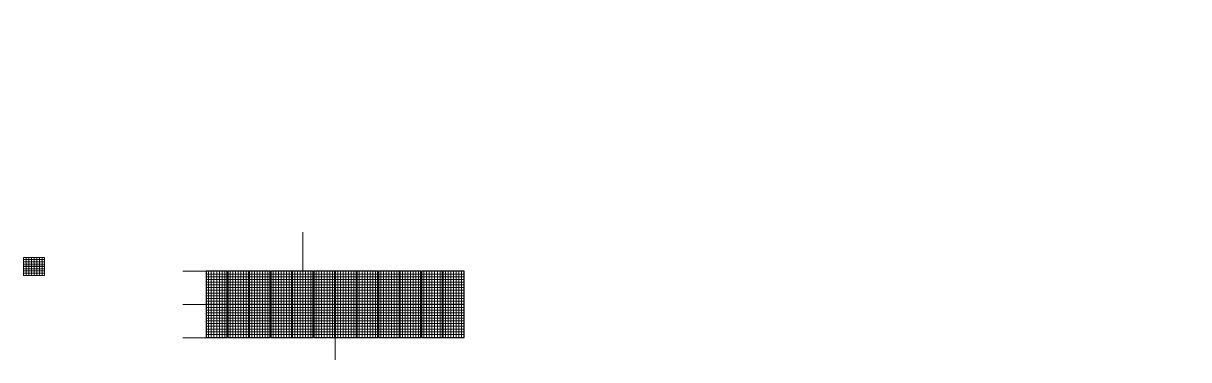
# Model space of a CAD drawing. Header units: millimetres. Extents: x 720925 to 840725318, y 793496 to 1061196.
# Drawn here: x 951401 to 1012081, y 962991 to 980504 of the extents above; entities that cross this region are included whole.
import ezdxf
from ezdxf import colors
from ezdxf.entities.mleader import LeaderData, LeaderLine
from ezdxf.math import Vec2, Vec3

# ---------------------------------------------------------------- set-up
doc = ezdxf.new("R2010")
doc.units = ezdxf.units.MM
doc.layers.add('!ESP_Tekst', color=7, linetype='Continuous')
doc.styles.add('Annotative', font='malgunsl.ttf', dxfattribs={"height": 2})

msp = doc.modelspace()

# ---------------------------------------------------------------- linework, layer by layer
at = {"lineweight": 0}
for p, q in [((965953.9, 967597.3), (965953.9, 969624.2)), ((967622.9, 964154), (967647.9, 964154)), ((967635.4, 964154), (967635.4, 962990.8))]:
    msp.add_line(p, q, dxfattribs=at)
at = {"color": 5, "lineweight": 0}
for p, q in [((951413.8, 968207.2), (952509.8, 968207.2)), ((951413.8, 968087.2), (952509.8, 968087.2)), ((951413.8, 967967.2), (952509.8, 967967.2)), ((951541.8, 967860.5), (951541.8, 968314)), ((951681.8, 967860.5), (951681.8, 968314)), ((951821.8, 967860.5), (951821.8, 968314)), ((951961.8, 967860.5), (951961.8, 968314)), ((952101.8, 967860.5), (952101.8, 968314)), ((952241.8, 967860.5), (952241.8, 968314)), ((952381.8, 967860.5), (952381.8, 968314)), ((951413.8, 967728.8), (952509.8, 967728.8)), ((951413.8, 967608.8), (952509.8, 967608.8)), ((951413.8, 967488.8), (952509.8, 967488.8)), ((951541.8, 967382.1), (951541.8, 967835.5)), ((951681.8, 967382.1), (951681.8, 967835.5)), ((951821.8, 967382.1), (951821.8, 967835.5)), ((951961.8, 967382.1), (951961.8, 967835.5)), ((952101.8, 967382.1), (952101.8, 967835.5)), ((952241.8, 967382.1), (952241.8, 967835.5)), ((952381.8, 967382.1), (952381.8, 967835.5)), ((971010.9, 967442.7), (972106.9, 967442.7)), ((971010.9, 967302.7), (972106.9, 967302.7)), ((971138.9, 965888.1), (971138.9, 967597.3)), ((971278.9, 965888.1), (971278.9, 967597.3)), ((971418.9, 965888.1), (971418.9, 967597.3)), ((971558.9, 965888.1), (971558.9, 967597.3)), ((971698.9, 965888.1), (971698.9, 967597.3)), ((971838.9, 965888.1), (971838.9, 967597.3)), ((971978.9, 965888.1), (971978.9, 967597.3)), ((972131.9, 967442.7), (973227.9, 967442.7)), ((972131.9, 967302.7), (973227.9, 967302.7)), ((972259.9, 965888.1), (972259.9, 967597.3)), ((972399.9, 965888.1), (972399.9, 967597.3)), ((972539.9, 965888.1), (972539.9, 967597.3)), ((972679.9, 965888.1), (972679.9, 967597.3)), ((972819.9, 965888.1), (972819.9, 967597.3)), ((972959.9, 965888.1), (972959.9, 967597.3)), ((973099.9, 965888.1), (973099.9, 967597.3)), ((973252.9, 967442.7), (974348.9, 967442.7)), ((973252.9, 967302.7), (974348.9, 967302.7)), ((973380.9, 965888.1), (973380.9, 967597.3)), ((973520.9, 965888.1), (973520.9, 967597.3)), ((973660.9, 965888.1), (973660.9, 967597.3)), ((973800.9, 965888.1), (973800.9, 967597.3)), ((973940.9, 965888.1), (973940.9, 967597.3)), ((974080.9, 965888.1), (974080.9, 967597.3)), ((974220.9, 965888.1), (974220.9, 967597.3)), ((971010.9, 967162.7), (972106.9, 967162.7)), ((971010.9, 967022.7), (972106.9, 967022.7)), ((971010.9, 966882.7), (972106.9, 966882.7)), ((971010.9, 966742.7), (972106.9, 966742.7)), ((972131.9, 967162.7), (973227.9, 967162.7)), ((972131.9, 967022.7), (973227.9, 967022.7)), ((972131.9, 966882.7), (973227.9, 966882.7)), ((972131.9, 966742.7), (973227.9, 966742.7)), ((973252.9, 967162.7), (974348.9, 967162.7)), ((973252.9, 967022.7), (974348.9, 967022.7)), ((973252.9, 966882.7), (974348.9, 966882.7)), ((973252.9, 966742.7), (974348.9, 966742.7)), ((971010.9, 966602.7), (972106.9, 966602.7)), ((971010.9, 966462.7), (972106.9, 966462.7)), ((971010.9, 966322.7), (972106.9, 966322.7)), ((971010.9, 966182.7), (972106.9, 966182.7)), ((971010.9, 966042.7), (972106.9, 966042.7)), ((972131.9, 966602.7), (973227.9, 966602.7)), ((972131.9, 966462.7), (973227.9, 966462.7)), ((972131.9, 966322.7), (973227.9, 966322.7)), ((972131.9, 966182.7), (973227.9, 966182.7)), ((972131.9, 966042.7), (973227.9, 966042.7)), ((973252.9, 966602.7), (974348.9, 966602.7)), ((973252.9, 966462.7), (974348.9, 966462.7)), ((973252.9, 966322.7), (974348.9, 966322.7)), ((973252.9, 966182.7), (974348.9, 966182.7)), ((973252.9, 966042.7), (974348.9, 966042.7)), ((971010.9, 965708.5), (972106.9, 965708.5)), ((971010.9, 965568.5), (972106.9, 965568.5)), ((971010.9, 965428.5), (972106.9, 965428.5)), ((971138.9, 964154), (971138.9, 965863.1)), ((971278.9, 964154), (971278.9, 965863.1)), ((971418.9, 964154), (971418.9, 965863.1)), ((971558.9, 964154), (971558.9, 965863.1)), ((971698.9, 964154), (971698.9, 965863.1)), ((971838.9, 964154), (971838.9, 965863.1)), ((971978.9, 964154), (971978.9, 965863.1)), ((972131.9, 965708.5), (973227.9, 965708.5)), ((972131.9, 965568.5), (973227.9, 965568.5)), ((972131.9, 965428.5), (973227.9, 965428.5)), ((972259.9, 964154), (972259.9, 965863.1)), ((972399.9, 964154), (972399.9, 965863.1)), ((972539.9, 964154), (972539.9, 965863.1)), ((972679.9, 964154), (972679.9, 965863.1)), ((972819.9, 964154), (972819.9, 965863.1)), ((972959.9, 964154), (972959.9, 965863.1)), ((973099.9, 964154), (973099.9, 965863.1)), ((973252.9, 965708.5), (974348.9, 965708.5)), ((973252.9, 965568.5), (974348.9, 965568.5)), ((973252.9, 965428.5), (974348.9, 965428.5)), ((973380.9, 964154), (973380.9, 965863.1)), ((973520.9, 964154), (973520.9, 965863.1)), ((973660.9, 964154), (973660.9, 965863.1)), ((973800.9, 964154), (973800.9, 965863.1)), ((973940.9, 964154), (973940.9, 965863.1)), ((974080.9, 964154), (974080.9, 965863.1)), ((974220.9, 964154), (974220.9, 965863.1)), ((971010.9, 965288.5), (972106.9, 965288.5)), ((971010.9, 965148.5), (972106.9, 965148.5)), ((971010.9, 965008.5), (972106.9, 965008.5)), ((971010.9, 964868.5), (972106.9, 964868.5)), ((972131.9, 965288.5), (973227.9, 965288.5)), ((972131.9, 965148.5), (973227.9, 965148.5)), ((972131.9, 965008.5), (973227.9, 965008.5)), ((972131.9, 964868.5), (973227.9, 964868.5)), ((973252.9, 965288.5), (974348.9, 965288.5)), ((973252.9, 965148.5), (974348.9, 965148.5)), ((973252.9, 965008.5), (974348.9, 965008.5)), ((973252.9, 964868.5), (974348.9, 964868.5)), ((971010.9, 964728.5), (972106.9, 964728.5)), ((971010.9, 964588.5), (972106.9, 964588.5)), ((971010.9, 964448.5), (972106.9, 964448.5)), ((971010.9, 964308.5), (972106.9, 964308.5)), ((972131.9, 964728.5), (973227.9, 964728.5)), ((972131.9, 964588.5), (973227.9, 964588.5)), ((972131.9, 964448.5), (973227.9, 964448.5)), ((972131.9, 964308.5), (973227.9, 964308.5)), ((973252.9, 964728.5), (974348.9, 964728.5)), ((973252.9, 964588.5), (974348.9, 964588.5)), ((973252.9, 964448.5), (974348.9, 964448.5)), ((973252.9, 964308.5), (974348.9, 964308.5))]:
    msp.add_line(p, q, dxfattribs=at)
at = {"color": 3, "lineweight": 0}
for p, q in [((960921.9, 967442.7), (962017.9, 967442.7)), ((960921.9, 967302.7), (962017.9, 967302.7)), ((961049.9, 965888.1), (961049.9, 967597.3)), ((961189.9, 965888.1), (961189.9, 967597.3)), ((961329.9, 965888.1), (961329.9, 967597.3)), ((961469.9, 965888.1), (961469.9, 967597.3)), ((961609.9, 965888.1), (961609.9, 967597.3)), ((961749.9, 965888.1), (961749.9, 967597.3)), ((961889.9, 965888.1), (961889.9, 967597.3)), ((962042.9, 967442.7), (963138.9, 967442.7)), ((962042.9, 967302.7), (963138.9, 967302.7)), ((962170.9, 965888.1), (962170.9, 967597.3)), ((962310.9, 965888.1), (962310.9, 967597.3)), ((962450.9, 965888.1), (962450.9, 967597.3)), ((962590.9, 965888.1), (962590.9, 967597.3)), ((962730.9, 965888.1), (962730.9, 967597.3)), ((962870.9, 965888.1), (962870.9, 967597.3)), ((963010.9, 965888.1), (963010.9, 967597.3)), ((963163.9, 967442.7), (964259.9, 967442.7)), ((963163.9, 967302.7), (964259.9, 967302.7)), ((963291.9, 965888.1), (963291.9, 967597.3)), ((963431.9, 965888.1), (963431.9, 967597.3)), ((963571.9, 965888.1), (963571.9, 967597.3)), ((963711.9, 965888.1), (963711.9, 967597.3)), ((963851.9, 965888.1), (963851.9, 967597.3)), ((963991.9, 965888.1), (963991.9, 967597.3)), ((964131.9, 965888.1), (964131.9, 967597.3)), ((964284.9, 967442.7), (965380.9, 967442.7)), ((964284.9, 967302.7), (965380.9, 967302.7)), ((964412.9, 965888.1), (964412.9, 967597.3)), ((964552.9, 965888.1), (964552.9, 967597.3)), ((964692.9, 965888.1), (964692.9, 967597.3)), ((964832.9, 965888.1), (964832.9, 967597.3)), ((964972.9, 965888.1), (964972.9, 967597.3)), ((965112.9, 965888.1), (965112.9, 967597.3)), ((965252.9, 965888.1), (965252.9, 967597.3)), ((965405.9, 967442.7), (966501.9, 967442.7)), ((965405.9, 967302.7), (966501.9, 967302.7)), ((965533.9, 965888.1), (965533.9, 967597.3)), ((965673.9, 965888.1), (965673.9, 967597.3)), ((965813.9, 965888.1), (965813.9, 967597.3)), ((965953.9, 965888.1), (965953.9, 967597.3)), ((966093.9, 965888.1), (966093.9, 967597.3)), ((966233.9, 965888.1), (966233.9, 967597.3)), ((966373.9, 965888.1), (966373.9, 967597.3)), ((966526.9, 967442.7), (967622.9, 967442.7)), ((966526.9, 967302.7), (967622.9, 967302.7)), ((966654.9, 965888.1), (966654.9, 967597.3)), ((966794.9, 965888.1), (966794.9, 967597.3)), ((966934.9, 965888.1), (966934.9, 967597.3)), ((967074.9, 965888.1), (967074.9, 967597.3)), ((967214.9, 965888.1), (967214.9, 967597.3)), ((967354.9, 965888.1), (967354.9, 967597.3)), ((967494.9, 965888.1), (967494.9, 967597.3)), ((967647.9, 967442.7), (968743.9, 967442.7)), ((967647.9, 967302.7), (968743.9, 967302.7)), ((967775.9, 965888.1), (967775.9, 967597.3)), ((967915.9, 965888.1), (967915.9, 967597.3)), ((968055.9, 965888.1), (968055.9, 967597.3)), ((968195.9, 965888.1), (968195.9, 967597.3)), ((968335.9, 965888.1), (968335.9, 967597.3)), ((968475.9, 965888.1), (968475.9, 967597.3)), ((968615.9, 965888.1), (968615.9, 967597.3)), ((968768.9, 967442.7), (969864.9, 967442.7)), ((968768.9, 967302.7), (969864.9, 967302.7)), ((968896.9, 965888.1), (968896.9, 967597.3)), ((969036.9, 965888.1), (969036.9, 967597.3)), ((969176.9, 965888.1), (969176.9, 967597.3)), ((969316.9, 965888.1), (969316.9, 967597.3)), ((969456.9, 965888.1), (969456.9, 967597.3)), ((969596.9, 965888.1), (969596.9, 967597.3)), ((969736.9, 965888.1), (969736.9, 967597.3)), ((969889.9, 967442.7), (970985.9, 967442.7)), ((969889.9, 967302.7), (970985.9, 967302.7)), ((970017.9, 965888.1), (970017.9, 967597.3)), ((970157.9, 965888.1), (970157.9, 967597.3)), ((970297.9, 965888.1), (970297.9, 967597.3)), ((970437.9, 965888.1), (970437.9, 967597.3)), ((970577.9, 965888.1), (970577.9, 967597.3)), ((970717.9, 965888.1), (970717.9, 967597.3)), ((970857.9, 965888.1), (970857.9, 967597.3)), ((960921.9, 967162.7), (962017.9, 967162.7)), ((960921.9, 967022.7), (962017.9, 967022.7)), ((960921.9, 966882.7), (962017.9, 966882.7)), ((960921.9, 966742.7), (962017.9, 966742.7)), ((962042.9, 967162.7), (963138.9, 967162.7)), ((962042.9, 967022.7), (963138.9, 967022.7)), ((962042.9, 966882.7), (963138.9, 966882.7)), ((962042.9, 966742.7), (963138.9, 966742.7)), ((963163.9, 967162.7), (964259.9, 967162.7)), ((963163.9, 967022.7), (964259.9, 967022.7)), ((963163.9, 966882.7), (964259.9, 966882.7)), ((963163.9, 966742.7), (964259.9, 966742.7)), ((964284.9, 967162.7), (965380.9, 967162.7)), ((964284.9, 967022.7), (965380.9, 967022.7)), ((964284.9, 966882.7), (965380.9, 966882.7)), ((964284.9, 966742.7), (965380.9, 966742.7)), ((965405.9, 967162.7), (966501.9, 967162.7)), ((965405.9, 967022.7), (966501.9, 967022.7)), ((965405.9, 966882.7), (966501.9, 966882.7)), ((965405.9, 966742.7), (966501.9, 966742.7)), ((966526.9, 967162.7), (967622.9, 967162.7)), ((966526.9, 967022.7), (967622.9, 967022.7)), ((966526.9, 966882.7), (967622.9, 966882.7)), ((966526.9, 966742.7), (967622.9, 966742.7)), ((967647.9, 967162.7), (968743.9, 967162.7)), ((967647.9, 967022.7), (968743.9, 967022.7)), ((967647.9, 966882.7), (968743.9, 966882.7)), ((967647.9, 966742.7), (968743.9, 966742.7)), ((968768.9, 967162.7), (969864.9, 967162.7)), ((968768.9, 967022.7), (969864.9, 967022.7)), ((968768.9, 966882.7), (969864.9, 966882.7)), ((968768.9, 966742.7), (969864.9, 966742.7)), ((969889.9, 967162.7), (970985.9, 967162.7)), ((969889.9, 967022.7), (970985.9, 967022.7)), ((969889.9, 966882.7), (970985.9, 966882.7)), ((969889.9, 966742.7), (970985.9, 966742.7)), ((960921.9, 966602.7), (962017.9, 966602.7)), ((960921.9, 966462.7), (962017.9, 966462.7)), ((960921.9, 966322.7), (962017.9, 966322.7)), ((960921.9, 966182.7), (962017.9, 966182.7)), ((960921.9, 966042.7), (962017.9, 966042.7)), ((962042.9, 966602.7), (963138.9, 966602.7)), ((962042.9, 966462.7), (963138.9, 966462.7)), ((962042.9, 966322.7), (963138.9, 966322.7)), ((962042.9, 966182.7), (963138.9, 966182.7)), ((962042.9, 966042.7), (963138.9, 966042.7)), ((963163.9, 966602.7), (964259.9, 966602.7)), ((963163.9, 966462.7), (964259.9, 966462.7)), ((963163.9, 966322.7), (964259.9, 966322.7)), ((963163.9, 966182.7), (964259.9, 966182.7)), ((963163.9, 966042.7), (964259.9, 966042.7)), ((964284.9, 966602.7), (965380.9, 966602.7)), ((964284.9, 966462.7), (965380.9, 966462.7)), ((964284.9, 966322.7), (965380.9, 966322.7)), ((964284.9, 966182.7), (965380.9, 966182.7)), ((964284.9, 966042.7), (965380.9, 966042.7)), ((965405.9, 966602.7), (966501.9, 966602.7)), ((965405.9, 966462.7), (966501.9, 966462.7)), ((965405.9, 966322.7), (966501.9, 966322.7)), ((965405.9, 966182.7), (966501.9, 966182.7)), ((965405.9, 966042.7), (966501.9, 966042.7)), ((966526.9, 966602.7), (967622.9, 966602.7)), ((966526.9, 966462.7), (967622.9, 966462.7)), ((966526.9, 966322.7), (967622.9, 966322.7)), ((966526.9, 966182.7), (967622.9, 966182.7)), ((966526.9, 966042.7), (967622.9, 966042.7)), ((967647.9, 966602.7), (968743.9, 966602.7)), ((967647.9, 966462.7), (968743.9, 966462.7)), ((967647.9, 966322.7), (968743.9, 966322.7)), ((967647.9, 966182.7), (968743.9, 966182.7)), ((967647.9, 966042.7), (968743.9, 966042.7)), ((968768.9, 966602.7), (969864.9, 966602.7)), ((968768.9, 966462.7), (969864.9, 966462.7)), ((968768.9, 966322.7), (969864.9, 966322.7)), ((968768.9, 966182.7), (969864.9, 966182.7)), ((968768.9, 966042.7), (969864.9, 966042.7)), ((969889.9, 966602.7), (970985.9, 966602.7)), ((969889.9, 966462.7), (970985.9, 966462.7)), ((969889.9, 966322.7), (970985.9, 966322.7)), ((969889.9, 966182.7), (970985.9, 966182.7)), ((969889.9, 966042.7), (970985.9, 966042.7)), ((960921.9, 965708.5), (962017.9, 965708.5)), ((960921.9, 965568.5), (962017.9, 965568.5)), ((960921.9, 965428.5), (962017.9, 965428.5)), ((961049.9, 964154), (961049.9, 965863.1)), ((961189.9, 964154), (961189.9, 965863.1)), ((961329.9, 964154), (961329.9, 965863.1)), ((961469.9, 964154), (961469.9, 965863.1)), ((961609.9, 964154), (961609.9, 965863.1)), ((961749.9, 964154), (961749.9, 965863.1)), ((961889.9, 964154), (961889.9, 965863.1)), ((962042.9, 965708.5), (963138.9, 965708.5)), ((962042.9, 965568.5), (963138.9, 965568.5)), ((962042.9, 965428.5), (963138.9, 965428.5)), ((962170.9, 964154), (962170.9, 965863.1)), ((962310.9, 964154), (962310.9, 965863.1)), ((962450.9, 964154), (962450.9, 965863.1)), ((962590.9, 964154), (962590.9, 965863.1)), ((962730.9, 964154), (962730.9, 965863.1)), ((962870.9, 964154), (962870.9, 965863.1)), ((963010.9, 964154), (963010.9, 965863.1)), ((963163.9, 965708.5), (964259.9, 965708.5)), ((963163.9, 965568.5), (964259.9, 965568.5)), ((963163.9, 965428.5), (964259.9, 965428.5)), ((963291.9, 964154), (963291.9, 965863.1)), ((963431.9, 964154), (963431.9, 965863.1)), ((963571.9, 964154), (963571.9, 965863.1)), ((963711.9, 964154), (963711.9, 965863.1)), ((963851.9, 964154), (963851.9, 965863.1)), ((963991.9, 964154), (963991.9, 965863.1)), ((964131.9, 964154), (964131.9, 965863.1)), ((964284.9, 965708.5), (965380.9, 965708.5)), ((964284.9, 965568.5), (965380.9, 965568.5)), ((964284.9, 965428.5), (965380.9, 965428.5)), ((964412.9, 964154), (964412.9, 965863.1)), ((964552.9, 964154), (964552.9, 965863.1)), ((964692.9, 964154), (964692.9, 965863.1)), ((964832.9, 964154), (964832.9, 965863.1)), ((964972.9, 964154), (964972.9, 965863.1)), ((965112.9, 964154), (965112.9, 965863.1)), ((965252.9, 964154), (965252.9, 965863.1)), ((965405.9, 965708.5), (966501.9, 965708.5)), ((965405.9, 965568.5), (966501.9, 965568.5)), ((965405.9, 965428.5), (966501.9, 965428.5)), ((965533.9, 964154), (965533.9, 965863.1)), ((965673.9, 964154), (965673.9, 965863.1)), ((965813.9, 964154), (965813.9, 965863.1)), ((965953.9, 964154), (965953.9, 965863.1)), ((966093.9, 964154), (966093.9, 965863.1)), ((966233.9, 964154), (966233.9, 965863.1)), ((966373.9, 964154), (966373.9, 965863.1)), ((966526.9, 965708.5), (967622.9, 965708.5)), ((966526.9, 965568.5), (967622.9, 965568.5)), ((966526.9, 965428.5), (967622.9, 965428.5)), ((966654.9, 964154), (966654.9, 965863.1)), ((966794.9, 964154), (966794.9, 965863.1)), ((966934.9, 964154), (966934.9, 965863.1)), ((967074.9, 964154), (967074.9, 965863.1)), ((967214.9, 964154), (967214.9, 965863.1)), ((967354.9, 964154), (967354.9, 965863.1)), ((967494.9, 964154), (967494.9, 965863.1)), ((967647.9, 965708.5), (968743.9, 965708.5)), ((967647.9, 965568.5), (968743.9, 965568.5)), ((967647.9, 965428.5), (968743.9, 965428.5)), ((967775.9, 964154), (967775.9, 965863.1)), ((967915.9, 964154), (967915.9, 965863.1)), ((968055.9, 964154), (968055.9, 965863.1)), ((968195.9, 964154), (968195.9, 965863.1)), ((968335.9, 964154), (968335.9, 965863.1)), ((968475.9, 964154), (968475.9, 965863.1)), ((968615.9, 964154), (968615.9, 965863.1)), ((968768.9, 965708.5), (969864.9, 965708.5)), ((968768.9, 965568.5), (969864.9, 965568.5)), ((968768.9, 965428.5), (969864.9, 965428.5)), ((968896.9, 964154), (968896.9, 965863.1)), ((969036.9, 964154), (969036.9, 965863.1)), ((969176.9, 964154), (969176.9, 965863.1)), ((969316.9, 964154), (969316.9, 965863.1)), ((969456.9, 964154), (969456.9, 965863.1)), ((969596.9, 964154), (969596.9, 965863.1)), ((969736.9, 964154), (969736.9, 965863.1)), ((969889.9, 965708.5), (970985.9, 965708.5)), ((969889.9, 965568.5), (970985.9, 965568.5)), ((969889.9, 965428.5), (970985.9, 965428.5)), ((970017.9, 964154), (970017.9, 965863.1)), ((970157.9, 964154), (970157.9, 965863.1)), ((970297.9, 964154), (970297.9, 965863.1)), ((970437.9, 964154), (970437.9, 965863.1)), ((970577.9, 964154), (970577.9, 965863.1)), ((970717.9, 964154), (970717.9, 965863.1)), ((970857.9, 964154), (970857.9, 965863.1)), ((960921.9, 965288.5), (962017.9, 965288.5)), ((960921.9, 965148.5), (962017.9, 965148.5)), ((960921.9, 965008.5), (962017.9, 965008.5)), ((960921.9, 964868.5), (962017.9, 964868.5)), ((962042.9, 965288.5), (963138.9, 965288.5)), ((962042.9, 965148.5), (963138.9, 965148.5)), ((962042.9, 965008.5), (963138.9, 965008.5)), ((962042.9, 964868.5), (963138.9, 964868.5)), ((963163.9, 965288.5), (964259.9, 965288.5)), ((963163.9, 965148.5), (964259.9, 965148.5)), ((963163.9, 965008.5), (964259.9, 965008.5)), ((963163.9, 964868.5), (964259.9, 964868.5)), ((964284.9, 965288.5), (965380.9, 965288.5)), ((964284.9, 965148.5), (965380.9, 965148.5)), ((964284.9, 965008.5), (965380.9, 965008.5)), ((964284.9, 964868.5), (965380.9, 964868.5)), ((965405.9, 965288.5), (966501.9, 965288.5)), ((965405.9, 965148.5), (966501.9, 965148.5)), ((965405.9, 965008.5), (966501.9, 965008.5)), ((965405.9, 964868.5), (966501.9, 964868.5)), ((966526.9, 965288.5), (967622.9, 965288.5)), ((966526.9, 965148.5), (967622.9, 965148.5)), ((966526.9, 965008.5), (967622.9, 965008.5)), ((966526.9, 964868.5), (967622.9, 964868.5)), ((967647.9, 965288.5), (968743.9, 965288.5)), ((967647.9, 965148.5), (968743.9, 965148.5)), ((967647.9, 965008.5), (968743.9, 965008.5)), ((967647.9, 964868.5), (968743.9, 964868.5)), ((968768.9, 965288.5), (969864.9, 965288.5)), ((968768.9, 965148.5), (969864.9, 965148.5)), ((968768.9, 965008.5), (969864.9, 965008.5)), ((968768.9, 964868.5), (969864.9, 964868.5)), ((969889.9, 965288.5), (970985.9, 965288.5)), ((969889.9, 965148.5), (970985.9, 965148.5)), ((969889.9, 965008.5), (970985.9, 965008.5)), ((969889.9, 964868.5), (970985.9, 964868.5)), ((960921.9, 964728.5), (962017.9, 964728.5)), ((960921.9, 964588.5), (962017.9, 964588.5)), ((960921.9, 964448.5), (962017.9, 964448.5)), ((960921.9, 964308.5), (962017.9, 964308.5)), ((962042.9, 964728.5), (963138.9, 964728.5)), ((962042.9, 964588.5), (963138.9, 964588.5)), ((962042.9, 964448.5), (963138.9, 964448.5)), ((962042.9, 964308.5), (963138.9, 964308.5)), ((963163.9, 964728.5), (964259.9, 964728.5)), ((963163.9, 964588.5), (964259.9, 964588.5)), ((963163.9, 964448.5), (964259.9, 964448.5)), ((963163.9, 964308.5), (964259.9, 964308.5)), ((964284.9, 964728.5), (965380.9, 964728.5)), ((964284.9, 964588.5), (965380.9, 964588.5)), ((964284.9, 964448.5), (965380.9, 964448.5)), ((964284.9, 964308.5), (965380.9, 964308.5)), ((965405.9, 964728.5), (966501.9, 964728.5)), ((965405.9, 964588.5), (966501.9, 964588.5)), ((965405.9, 964448.5), (966501.9, 964448.5)), ((965405.9, 964308.5), (966501.9, 964308.5)), ((966526.9, 964728.5), (967622.9, 964728.5)), ((966526.9, 964588.5), (967622.9, 964588.5)), ((966526.9, 964448.5), (967622.9, 964448.5)), ((966526.9, 964308.5), (967622.9, 964308.5)), ((967647.9, 964728.5), (968743.9, 964728.5)), ((967647.9, 964588.5), (968743.9, 964588.5)), ((967647.9, 964448.5), (968743.9, 964448.5)), ((967647.9, 964308.5), (968743.9, 964308.5)), ((968768.9, 964728.5), (969864.9, 964728.5)), ((968768.9, 964588.5), (969864.9, 964588.5)), ((968768.9, 964448.5), (969864.9, 964448.5)), ((968768.9, 964308.5), (969864.9, 964308.5)), ((969889.9, 964728.5), (970985.9, 964728.5)), ((969889.9, 964588.5), (970985.9, 964588.5)), ((969889.9, 964448.5), (970985.9, 964448.5)), ((969889.9, 964308.5), (970985.9, 964308.5))]:
    msp.add_line(p, q, dxfattribs=at)
at = {"color": 5, "lineweight": 0}
for points in [[(951413.8, 968314), (951413.8, 967860.5), (952509.8, 967860.5), (952509.8, 968314), (951413.8, 968314)], [(951413.8, 967835.5), (951413.8, 967382.1), (952509.8, 967382.1), (952509.8, 967835.5), (951413.8, 967835.5)]]:
    msp.add_lwpolyline(points, dxfattribs=at)
at = {"lineweight": 0}
for points in [[(960921.9, 967622.3), (960921.9, 967597.3), (959699.5, 967597.3)], [(960921.9, 965888.1), (960921.9, 965863.1), (959699.5, 965863.1)], [(960921.9, 964154), (960921.9, 964129), (959699.5, 964129)]]:
    msp.add_lwpolyline(points, dxfattribs=at)
at = {"color": 3, "lineweight": 30}
for points in [[(960921.9, 967597.3), (960921.9, 965888.1), (962017.9, 965888.1), (962017.9, 967597.3), (960921.9, 967597.3)], [(962042.9, 967597.3), (962042.9, 965888.1), (963138.9, 965888.1), (963138.9, 967597.3), (962042.9, 967597.3)], [(963163.9, 967597.3), (963163.9, 965888.1), (964259.9, 965888.1), (964259.9, 967597.3), (963163.9, 967597.3)], [(964284.9, 967597.3), (964284.9, 965888.1), (965380.9, 965888.1), (965380.9, 967597.3), (964284.9, 967597.3)], [(965405.9, 967597.3), (965405.9, 965888.1), (966501.9, 965888.1), (966501.9, 967597.3), (965405.9, 967597.3)], [(966526.9, 967597.3), (966526.9, 965888.1), (967622.9, 965888.1), (967622.9, 967597.3), (966526.9, 967597.3)], [(967647.9, 967597.3), (967647.9, 965888.1), (968743.9, 965888.1), (968743.9, 967597.3), (967647.9, 967597.3)], [(968768.9, 967597.3), (968768.9, 965888.1), (969864.9, 965888.1), (969864.9, 967597.3), (968768.9, 967597.3)], [(969889.9, 967597.3), (969889.9, 965888.1), (970985.9, 965888.1), (970985.9, 967597.3), (969889.9, 967597.3)], [(960921.9, 965863.1), (960921.9, 964154), (962017.9, 964154), (962017.9, 965863.1), (960921.9, 965863.1)], [(962042.9, 965863.1), (962042.9, 964154), (963138.9, 964154), (963138.9, 965863.1), (962042.9, 965863.1)], [(963163.9, 965863.1), (963163.9, 964154), (964259.9, 964154), (964259.9, 965863.1), (963163.9, 965863.1)], [(964284.9, 965863.1), (964284.9, 964154), (965380.9, 964154), (965380.9, 965863.1), (964284.9, 965863.1)], [(965405.9, 965863.1), (965405.9, 964154), (966501.9, 964154), (966501.9, 965863.1), (965405.9, 965863.1)], [(966526.9, 965863.1), (966526.9, 964154), (967622.9, 964154), (967622.9, 965863.1), (966526.9, 965863.1)], [(967647.9, 965863.1), (967647.9, 964154), (968743.9, 964154), (968743.9, 965863.1), (967647.9, 965863.1)], [(968768.9, 965863.1), (968768.9, 964154), (969864.9, 964154), (969864.9, 965863.1), (968768.9, 965863.1)], [(969889.9, 965863.1), (969889.9, 964154), (970985.9, 964154), (970985.9, 965863.1), (969889.9, 965863.1)]]:
    msp.add_lwpolyline(points, dxfattribs=at)
at = {"color": 5, "lineweight": 30}
for points in [[(971010.9, 967597.3), (971010.9, 965888.1), (972106.9, 965888.1), (972106.9, 967597.3), (971010.9, 967597.3)], [(972131.9, 967597.3), (972131.9, 965888.1), (973227.9, 965888.1), (973227.9, 967597.3), (972131.9, 967597.3)], [(973252.9, 967597.3), (973252.9, 965888.1), (974348.9, 965888.1), (974348.9, 967597.3), (973252.9, 967597.3)], [(971010.9, 965863.1), (971010.9, 964154), (972106.9, 964154), (972106.9, 965863.1), (971010.9, 965863.1)], [(972131.9, 965863.1), (972131.9, 964154), (973227.9, 964154), (973227.9, 965863.1), (972131.9, 965863.1)], [(973252.9, 965863.1), (973252.9, 964154), (974348.9, 964154), (974348.9, 965863.1), (973252.9, 965863.1)]]:
    msp.add_lwpolyline(points, dxfattribs=at)

# ---------------------------------------------------------------- leaders
at = {"layer": '!ESP_Tekst'}
ml = msp.add_multileader_mtext('Standard', dxfattribs=at)
ml.set_content('{\\fMalgun Gothic Semilight|b0|i0|c0|p34;TINGMÄRGID:}', color=256, style='Annotative')
ml.set_leader_properties()
ml.build(insert=Vec2(0, 0))
ml.multileader.update_dxf_attribs({"leader_type": 0, "has_dogleg": 0, "text_left_attachment_type": 5, "text_right_attachment_type": 5, "dogleg_length": 0.36, "arrow_head_size": 0, "scale": 150})
ctx = ml.context
ctx.base_point, ctx.scale, ctx.char_height, ctx.arrow_head_size, ctx.landing_gap_size, ctx.plane_origin = Vec3(787862.4, 979872.3), 150, 450, 0, 1.35, Vec3(790346.8, 978152.5)
ctx.left_attachment, ctx.right_attachment = 5, 5
notes = []
notes.append((ctx, [(1, (1, 1, 0), (791692.5, 979872.3), (-1, 0), 5.4, [(0, [(790695.4, 978314.5)], 0, [])])]))
ctx.mtext.insert, ctx.mtext.width, ctx.mtext.flow_direction = Vec3(787863.7, 980504.1), 168000.077, 5
ml = msp.add_multileader_mtext('Standard', dxfattribs=at)
ml.set_content('{\\fMalgun Gothic Semilight|b0|i0|c0|p34;MINERAALVILL}', color=256, style='Annotative')
ml.set_leader_properties()
ml.build(insert=Vec2(0, 0))
ml.multileader.update_dxf_attribs({"leader_type": 0, "has_dogleg": 0, "text_left_attachment_type": 5, "text_right_attachment_type": 5, "dogleg_length": 0.36, "arrow_head_size": 0, "scale": 150})
ctx = ml.context
ctx.base_point, ctx.scale, ctx.char_height, ctx.arrow_head_size, ctx.landing_gap_size, ctx.plane_origin = Vec3(790700.5, 978370.1), 150, 450, 0, 1.35, Vec3(790346.8, 978208.1)
ctx.left_attachment, ctx.right_attachment = 5, 5
notes.append((ctx, [(0, (1, 1, 0), (790695.1, 978370.1), (1, 0), 5.4, [(0, [(790695.4, 978370.1)], 0, [])])]))
ctx.mtext.insert, ctx.mtext.width, ctx.mtext.flow_direction = Vec3(790701.8, 978910.1), 168000.077, 5
ml = msp.add_multileader_mtext('Standard', dxfattribs=at)
ml.set_content('{\\fMalgun Gothic Semilight|b0|i0|c0|p34;OLEMASOLEV KONSTRUKTSIOON}', color=256, style='Annotative')
ml.set_leader_properties()
ml.build(insert=Vec2(0, 0))
ml.multileader.update_dxf_attribs({"leader_type": 0, "has_dogleg": 0, "text_left_attachment_type": 5, "text_right_attachment_type": 5, "dogleg_length": 0.36, "arrow_head_size": 0, "scale": 150})
ctx = ml.context
ctx.base_point, ctx.scale, ctx.char_height, ctx.arrow_head_size, ctx.landing_gap_size, ctx.plane_origin = Vec3(790700.5, 977011.2), 150, 450, 0, 1.35, Vec3(790346.8, 976849.2)
ctx.left_attachment, ctx.right_attachment = 5, 5
notes.append((ctx, [(0, (1, 1, 0), (790695.1, 977011.2), (1, 0), 5.4, [(0, [(790695.4, 977011.2)], 0, [])])]))
ctx.mtext.insert, ctx.mtext.width, ctx.mtext.flow_direction = Vec3(790701.8, 977558.9), 168000.077, 5
ml = msp.add_multileader_mtext('Standard', dxfattribs=at)
ml.set_content('{\\fMalgun Gothic Semilight|b0|i0|c0|p34;KORTERI NUMBER}', color=256, style='Annotative')
ml.set_leader_properties()
ml.build(insert=Vec2(0, 0))
ml.multileader.update_dxf_attribs({"leader_type": 0, "has_dogleg": 0, "text_left_attachment_type": 5, "text_right_attachment_type": 5, "dogleg_length": 0.36, "arrow_head_size": 0, "scale": 150})
ctx = ml.context
ctx.base_point, ctx.scale, ctx.char_height, ctx.arrow_head_size, ctx.landing_gap_size, ctx.plane_origin = Vec3(790840.1, 975910.4), 150, 450, 0, 1.35, Vec3(790486.4, 975794.1)
ctx.left_attachment, ctx.right_attachment = 5, 5
notes.append((ctx, [(0, (1, 1, 0), (790834.7, 975910.4), (1, 0), 5.4, [(0, [(790835.1, 975956.1)], 0, [])])]))
ctx.mtext.insert, ctx.mtext.width, ctx.mtext.flow_direction = Vec3(790841.5, 976458), 168000.077, 5
ml = msp.add_multileader_mtext('Standard', dxfattribs=at)
ml.set_content('{\\fMalgun Gothic Semilight|b0|i0|c0|p34;EI60 TULETÕKKESEKTSIOONI ERALDUSJOON}', color=256, style='Annotative')
ml.set_leader_properties()
ml.build(insert=Vec2(0, 0))
ml.multileader.update_dxf_attribs({"leader_type": 0, "has_dogleg": 0, "text_left_attachment_type": 5, "text_right_attachment_type": 5, "dogleg_length": 0.36, "arrow_head_size": 0, "scale": 150})
ctx = ml.context
ctx.base_point, ctx.scale, ctx.char_height, ctx.arrow_head_size, ctx.landing_gap_size, ctx.plane_origin = Vec3(790840.1, 974710.4), 150, 450, 0, 1.35, Vec3(790486.4, 974594.1)
ctx.left_attachment, ctx.right_attachment = 5, 5
notes.append((ctx, [(0, (1, 1, 0), (790834.7, 974710.4), (1, 0), 5.4, [(0, [(790835.1, 974756.1)], 0, [])])]))
ctx.mtext.insert, ctx.mtext.width, ctx.mtext.flow_direction = Vec3(790841.5, 975359.6), 168000.077, 5
for ctx, leaders in notes:
    for number, flags, end, landing, length, lines in leaders:
        leader = LeaderData()
        leader.index, (leader.has_last_leader_line, leader.has_dogleg_vector, leader.attachment_direction) = number, flags
        leader.last_leader_point, leader.dogleg_vector, leader.dogleg_length = Vec3(end), Vec3(landing), length
        for number, points, colour, breaks in lines:
            line = LeaderLine()
            line.index, line.vertices, line.color, line.breaks = number, Vec3.list(points), colors.encode_raw_color(colour), breaks
            leader.lines.append(line)
        ctx.leaders.append(leader)

doc.saveas('drawing.dxf')
